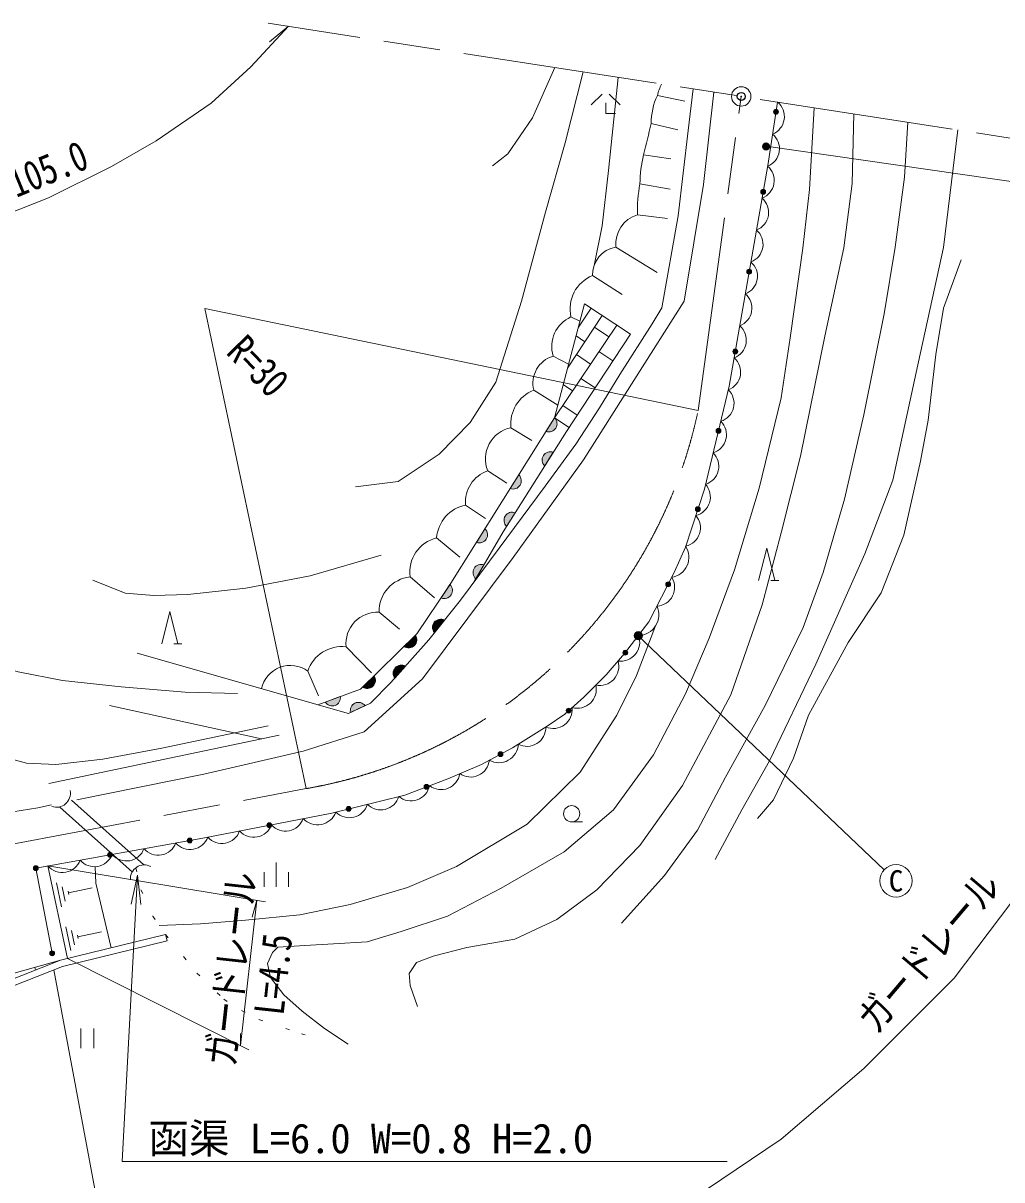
# Model space of a CAD drawing. Units: millimetres, scale not verified. Extents: x 40000 to 680000, y 20000 to 380000.
# Drawn here: x 482673 to 543084, y 241248 to 312605 of the extents above; entities that cross this region are included whole.
import ezdxf
from ezdxf.enums import TextEntityAlignment as Align

# ---------------------------------------------------------------- set-up
doc = ezdxf.new("R2010")
doc.units = ezdxf.units.MM
doc.header["$LTSCALE"] = 1000
doc.header["$PDMODE"] = 32
doc.header["$PDSIZE"] = 500
for name, pattern in [('CHAIN', [18.5, 12, -1.5, 3.5, -1.5]), ('DASHED', [7.5, 6, -1.5]), ('DOTTED', [1.75, 0.25, -1.5])]:
    doc.linetypes.add(name, pattern=pattern)
for name, color, linetype, lineweight in [('M-BGD', 7, 'Continuous', 13), ('M-BMK', 2, 'CHAIN', 13), ('M-BMK-SRVR', 3, 'Continuous', 13), ('M-STR-HTXT', 7, 'Continuous', 13), ('M-STR-STRC', 7, 'Continuous', 13)]:
    doc.layers.add(name, color=color, linetype=linetype, lineweight=lineweight)
doc.layers.add('M-OTRS', color=6, linetype='Continuous')
doc.styles.add('ＭＳ ゴシック', font='')
doc.styles.get('ＭＳ ゴシック').set_extended_font_data('MS Gothic')

# ---------------------------------------------------------------- blocks, each defined once
blk = doc.blocks.new('open_arrow')
at = {"color": 0, "linetype": 'Continuous', "lineweight": -2}
blk.add_lwpolyline([(7.5, 1.25), (0, 0), (7.5, -1.25)], dxfattribs=at)

msp = doc.modelspace()

# ---------------------------------------------------------------- hatches: boundary and pattern name
at = {"layer": 'M-BGD'}
for points in [[(529120, 306984, -0.41421), (528995, 307155, -0.41421), (529166, 307280, -1)], [(528321, 302049, -1), (528372, 302344, -0.41421), (528494, 302171, -0.41421)], [(527461, 297123, -1), (527513, 297419, -0.41421), (527635, 297245, -0.41421)], [(526601, 292197, -1), (526653, 292493, -0.41421), (526775, 292319, -0.41421)], [(515470, 288258, -0.82183), (514943, 287418)], [(525555, 287311, -0.41421), (525444, 287492, -0.41421), (525625, 287602, -1)], [(514865, 285294, -0.82183), (515394, 286132)], [(513264, 284739, -0.82183), (512738, 283899)], [(524270, 282482, -1), (524364, 282767, -1)], [(512512, 281562, -0.82183), (513040, 282400)], [(511179, 281412, -0.82183), (510653, 280573)], [(510612, 278332, -0.82183), (511112, 279188)], [(509020, 277973, -0.82183), (508476, 277145)], [(522416, 277849, -1), (522552, 278116, -1)], [(508061, 275004, -0.82183), (508679, 275780)], [(506890, 274847, -0.82183), (506183, 274154)], [(519747, 273646, -1), (519930, 273884, -1)], [(505615, 272191, -0.82183), (506271, 272934)], [(504334, 272344, -0.82183), (503626, 271651)], [(502251, 271067, -0.82183), (501321, 270725)], [(502883, 270073, -0.82183), (503777, 270501)], [(516234, 270096, -0.41421), (516247, 270308, -0.41421), (516458, 270295, -1)], [(512008, 267435, -0.41421), (512070, 267638, -0.41421), (512273, 267576, -1)], [(507428, 265441, -1), (507709, 265547, -0.41421), (507622, 265354, -0.41421)], [(502620, 264097, -0.41421), (502729, 264278, -0.41421), (502911, 264168, -1)], [(497721, 263098, -1), (498016, 263156, -0.41421), (497897, 262980, -0.41421)], [(492811, 262158, -0.41421), (492932, 262333, -0.41421), (493106, 262212, -1)], [(487889, 261274, -0.41421), (488011, 261448, -0.41421), (488185, 261327, -1)], [(483488, 260330, -0.41421), (483313, 260449, -0.41421), (483432, 260624, -1)], [(484493, 255080, -0.41421), (484318, 255199, -0.41421), (484437, 255374, -1)]]:
    msp.add_hatch(color=256, dxfattribs=at).paths.add_polyline_path(points)
at = {"layer": 'M-STR-HTXT'}
for points in [[(528533, 304745, -1), (528525, 305245, -0.41421), (528779, 304999, -0.41421)], [(520648, 274567, -1), (520640, 275067, -0.41421), (520894, 274821, -0.41421)]]:
    msp.add_hatch(color=256, dxfattribs=at).paths.add_polyline_path(points)

# ---------------------------------------------------------------- linework, layer by layer
at = {"layer": 'M-BGD'}
for p, q in [((517732, 307571), (518412, 308231)), ((518632, 307031), (518632, 307691)), ((519532, 307571), (518852, 308231)), ((523520, 307796), (521819, 308140)), ((518632, 307031), (519232, 307031)), ((523086, 306033), (521440, 306412)), ((522651, 304229), (520969, 304482)), ((522605, 302368), (520747, 302691)), ((522442, 300552), (520590, 300788)), ((521805, 297228), (519259, 298793)), ((519654, 295865), (517819, 297029)), ((517738, 295012), (516942, 293859)), ((518413, 294567), (516276, 291321)), ((517036, 294217), (516488, 294478)), ((519310, 293976), (515473, 288262)), ((516798, 293311), (517348, 292949)), ((517942, 293852), (518827, 293257)), ((516338, 291557), (515390, 292060)), ((516829, 292161), (517698, 291577)), ((518215, 292347), (519078, 291778)), ((517094, 290677), (517972, 290099)), ((515677, 289043), (514189, 289954)), ((516008, 290303), (516584, 289917)), ((515978, 289015), (516870, 288428)), ((514072, 286867), (512784, 287644)), ((515470, 288258), (514943, 287418)), ((515473, 288262), (516371, 287670)), ((514865, 285294), (515394, 286132)), ((512528, 284230), (511353, 284984)), ((513264, 284739), (512738, 283899)), ((511204, 282052), (509987, 282879)), ((512512, 281562), (513040, 282400)), ((511179, 281412), (510653, 280573)), ((509637, 279658), (508195, 280846)), ((510612, 278332), (511112, 279188)), ((508069, 277152), (506561, 278445)), ((509020, 277973), (508476, 277145)), ((528819, 278220), (529319, 278220)), ((505900, 275211), (504640, 276266)), ((508061, 275004), (508679, 275780)), ((506890, 274847), (506183, 274154)), ((491979, 274311), (492479, 274311)), ((504183, 272516), (502605, 274128)), ((500901, 271116), (500247, 272626)), ((505615, 272191), (506271, 272934)), ((504334, 272344), (503626, 271651)), ((497395, 268446), (488006, 270502)), ((502251, 271067), (501321, 270725)), ((502883, 270073), (503777, 270501)), ((484251, 265702), (498478, 268673)), ((516529, 263334), (517195, 263334)), ((485410, 254903), (484203, 260611)), ((498294, 259325), (498294, 260825)), ((497544, 259325), (497544, 260225)), ((499044, 259325), (499044, 260225)), ((484731, 259562), (485042, 258094)), ((485087, 259330), (485273, 258450)), ((485452, 259055), (485495, 258849)), ((485474, 258952), (486941, 259263)), ((485304, 256857), (485614, 255390)), ((485659, 256626), (485845, 255745)), ((486024, 256350), (486068, 256145)), ((486046, 256248), (487513, 256558)), ((491556, 255986), (491461, 256375)), ((483442, 254192), (483396, 254354)), ((486230, 250578), (486230, 249378)), ((487030, 250578), (487030, 249378))]:
    msp.add_line(p, q, dxfattribs=at)
at = {"layer": 'M-BGD', "linetype": 'DASHED'}
for p, q in [((490124, 260674), (485534, 264790)), ((489415, 260236), (484930, 264257))]:
    msp.add_line(p, q, dxfattribs=at)
at = {"layer": 'M-BGD'}
for points in [[(515498, 309864), (514117, 306754), (512586, 304537), (511635, 303798)], [(517248, 309593), (516124, 305223), (514910, 300949), (513431, 295460), (511847, 290447), (510262, 287966), (508361, 286014), (505826, 284325), (503186, 284008)], [(517910, 297645), (518414, 300110), (518806, 303507), (519403, 309259)], [(485981, 264692), (493824, 266269), (499961, 267701), (503721, 268883), (507317, 272160), (512915, 279639), (517258, 285665), (523477, 295458), (524675, 302645), (525305, 308345)], [(489717, 273742), (502757, 270015), (504116, 270661), (505378, 271922), (507713, 274567), (509659, 277011), (512064, 280223), (514891, 284037), (516778, 286629), (518244, 288869), (519513, 290930), (521493, 294062), (522104, 295051), (523110, 300713), (523728, 305990), (524021, 308544)], [(484465, 255227), (483456, 260476), (493764, 262330), (501730, 263877), (506229, 264988), (508883, 265991), (510957, 266877), (512878, 267897), (515024, 269241), (516108, 269986), (517287, 271027), (518653, 272412), (519801, 273716), (521301, 275662), (522857, 278715), (523547, 280280), (524723, 283860), (526256, 290220), (528631, 303827), (529236, 307737)], [(502741, 249614), (501283, 250586), (499889, 251655), (498755, 252659), (497944, 253728), (497750, 254602), (498074, 255282), (498398, 255606), (500051, 255703), (501834, 255800), (503908, 255930), (506015, 256578), (508867, 257517), (512173, 259234), (516067, 261476), (519114, 264067), (521577, 267468), (523558, 271234), (525016, 274668), (526574, 278887), (528099, 283915), (529460, 289486), (530012, 293191), (530790, 298729), (531213, 302346), (531500, 307386)], [(533942, 307008), (533842, 302720), (533324, 298736), (532155, 293289), (530662, 285898), (529460, 281161), (528293, 276724), (526345, 271175), (523363, 265571), (520734, 261869), (518076, 259149), (515613, 257303), (513020, 256104), (510066, 255574), (507992, 255056), (506955, 254667), (506501, 253987), (506566, 253242), (507020, 251946)], [(519598, 257088), (522268, 260014), (524295, 262811), (526033, 266091), (528480, 270503), (530828, 275326), (532052, 278715), (533371, 283249), (534562, 288432), (535817, 294669), (536493, 298794), (537072, 303112), (537276, 306492)], [(540362, 306014), (539479, 298769), (537785, 291045), (536354, 284406), (534623, 279861), (531609, 273061), (528747, 267098), (527030, 264065), (525389, 261011)], [(540566, 298013), (539484, 295023), (539006, 292161), (538529, 288122), (538052, 285578), (537034, 281025), (535633, 277459), (533597, 274405), (531145, 269907), (530222, 267267), (528981, 264691), (527994, 263546)], [(517318, 295289), (515473, 288262), (508979, 277902), (506978, 274932), (503500, 271527), (500862, 270557)], [(517318, 295289), (520158, 293417), (516204, 287417), (512305, 281234), (510487, 278117)], [(486971, 278237), (488978, 277446), (490748, 277292), (492835, 277358), (496413, 277756), (500389, 278517), (504762, 279775)], [(528069, 278220), (528569, 280220), (529069, 278220)], [(476498, 277350), (477989, 275661), (479082, 274039), (480473, 273145), (482362, 272582), (485111, 272053), (488722, 271655), (492665, 271324), (495912, 271258)], [(491229, 274311), (491729, 276311), (492229, 274311)], [(491075, 256947), (493622, 257033), (496407, 257263), (499749, 257590), (502862, 258245), (506401, 259293), (509416, 260570), (513780, 263195), (517056, 266404), (519318, 269907), (520530, 272363), (521712, 275428)], [(472282, 270969), (473511, 270812), (475247, 270707), (476864, 270208), (478474, 269259), (480191, 267966), (481587, 267313), (482884, 266950), (484698, 266865), (487602, 267197), (491242, 267883), (497797, 269249)], [(449640, 269109), (449176, 264504), (459993, 263456), (466160, 263176), (474281, 263079), (478410, 263383), (483590, 264196), (484428, 264373)], [(488100, 255557), (487166, 259557), (487112, 260566)], [(491461, 256375), (484983, 254799), (477802, 251972)], [(491556, 255986), (485104, 254417), (477940, 251596)], [(480054, 244307), (476515, 252427), (484983, 254799)]]:
    msp.add_lwpolyline(points, dxfattribs=at)
at = {"layer": 'M-BGD', "linetype": 'DOTTED'}
msp.add_lwpolyline([(489624, 260493), (489948, 259136), (490689, 257519), (491461, 256375), (493403, 254006), (495065, 252392), (496151, 251703), (497223, 251139), (499850, 250265), (501247, 249824)], dxfattribs=at)
at = {"layer": 'M-BGD'}
for centre, radius in [((529143, 307132), 150), ((528346, 302196), 150), ((527487, 297271), 150), ((526627, 292345), 150), ((525590, 287457), 150), ((524317, 282625), 150), ((522484, 277983), 150), ((519839, 273765), 150), ((516346, 270196), 150), ((512140, 267506), 150), ((507569, 265494), 150), ((502765, 264133), 150), ((516529, 263834), 500), ((497869, 263127), 150), ((492958, 262185), 150), ((488037, 261300), 150), ((483460, 260477), 150), ((484465, 255227), 150)]:
    msp.add_circle(centre, radius, dxfattribs=at)
for centre, radius, start, end in [((525402, 307216), 3701, 153.88408, 165.53632), ((525409, 306448), 3969, 154.75893, 180.51117), ((528502, 306839), 1160, 291.68463, 50.71425), ((13913572, -2962306), 13785272, 166.28357, 166.29183), ((528195, 304862), 1161, 291.66996, 50.68), ((528034, 302697), 7287, 165.82395, 180.05396), ((527872, 302900), 1160, 290.5845, 49.61412), ((529866, 300978), 9278, 169.36193, 181.16962), ((527528, 300929), 1160, 290.5845, 49.61412), ((521144, 298978), 1893, 107.0204, 185.59228), ((527184, 298959), 1160, 290.5845, 49.61412), ((519546, 297089), 1728, 99.53731, 182.00349), ((526840, 296989), 1160, 290.5845, 49.61412), ((518629, 294984), 2199, 111.60512, 193.30101), ((526496, 295019), 1160, 290.5845, 49.61412), ((517286, 292657), 1988, 113.66114, 197.48169), ((526152, 293049), 1160, 290.5845, 49.61412), ((515875, 290387), 1741, 106.17122, 194.42734), ((525793, 291081), 1168, 290.36683, 48.95702), ((514979, 287891), 2209, 110.97314, 186.4318), ((525393, 289152), 1160, 286.92996, 45.95958), ((513162, 285726), 1955, 101.14621, 202.2806), ((515124, 287890), 505, 249.09269, 46.75089), ((524924, 287208), 1160, 286.92996, 45.95958), ((515212, 285660), 505, 68.93202, 226.59021), ((524455, 285263), 1160, 286.92996, 45.95958), ((511983, 283079), 2007, 108.29699, 185.73694), ((512918, 284371), 505, 249.09269, 46.75089), ((523923, 283374), 1168, 283.20643, 41.8191), ((510437, 280676), 2248, 101.55124, 175.67235), ((512859, 281929), 505, 68.93202, 226.59021), ((523319, 281471), 1160, 282.30498, 41.3346), ((510833, 281045), 505, 249.09269, 46.75089), ((508706, 278741), 2166, 103.6521, 187.86021), ((522515, 279656), 1252, 278.76677, 32.95304), ((510946, 278711), 505, 70.92051, 228.5787), ((506795, 276302), 2156, 96.23596, 180.97647), ((521728, 277796), 1160, 273.48089, 32.51051), ((508666, 277613), 505, 247.83404, 45.49223), ((504542, 274322), 1946, 87.10939, 185.70203), ((520625, 276113), 1285, 271.50727, 24.07239), ((508447, 275331), 505, 62.64707, 220.30526), ((506468, 274570), 505, 235.56675, 33.22494), ((519553, 274421), 1178, 262.21823, 20.24261), ((502343, 271938), 2206, 83.16374, 161.83927), ((499164, 271163), 1819, 53.49938, 167.73532), ((506017, 272498), 505, 59.72777, 217.38596), ((518265, 272923), 1175, 258.10169, 16.30233), ((503912, 272067), 505, 235.56675, 33.22494), ((516871, 271518), 1180, 254.5221, 12.48185), ((501752, 270988), 505, 211.36491, 9.0231), ((503372, 270199), 505, 36.74149, 194.39969), ((515385, 270269), 1177, 247.36916, 5.47001), ((513772, 269151), 1160, 242.52026, 1.54988), ((512041, 268177), 1196, 240.29684, 357.34337), ((510293, 267261), 1162, 235.0237, 353.94164), ((508472, 266492), 1169, 232.39831, 350.96177), ((506611, 265797), 1171, 230.19621, 348.64142), ((484724, 265098), 866, 250.72935, 10.72935), ((504749, 265229), 1160, 224.35803, 343.38765), ((502808, 264749), 1160, 224.35803, 343.38765), ((498868, 263921), 1160, 221.47511, 340.50473), ((500844, 264362), 1211, 223.20263, 339.49223), ((494941, 263158), 1160, 221.47511, 340.50473), ((496904, 263539), 1160, 221.47511, 340.50473), ((491014, 262433), 1160, 220.67917, 339.7088), ((492981, 262791), 1162, 220.85302, 339.78395), ((487077, 261726), 1160, 220.67917, 339.7088), ((489045, 262079), 1160, 220.67917, 339.7088), ((485092, 261392), 1183, 221.31306, 339.07491), ((490155, 259809), 866, 63.16484, 183.16484)]:
    msp.add_arc(centre, radius, start, end, dxfattribs=at)
at = {"layer": 'M-BMK'}
for p, q in [((558308, 303236), (497788, 312605)), ((524335, 288707), (526998, 308083))]:
    msp.add_line(p, q, dxfattribs=at)
msp.add_lwpolyline([(303651, 307361), (354694, 280617), (357388, 279538), (360674, 278280), (364313, 276916), (369721, 275252), (374399, 273834), (379222, 272535), (383530, 271549), (389120, 270539), (393578, 269904), (453077, 260939), (456090, 260649), (459368, 260508), (463795, 260465), (469652, 260510), (474717, 260870), (478093, 261219), (500135, 265381)], dxfattribs=at)
msp.add_arc((494989, 294936), 30000, 279.87631, 348.01518, dxfattribs=at)
at = {"layer": 'M-BMK-SRVR'}
msp.add_circle((526998, 308083), 600, dxfattribs=at)
at = {"layer": 'M-OTRS'}
msp.add_point((526998, 308083), dxfattribs=at)
at = {"layer": 'M-STR-HTXT'}
for p, q in [((499058, 312409), (497875, 311443)), ((528544, 305007), (560963, 300351)), ((493882, 295000), (524335, 288707)), ((493882, 295000), (500135, 265381)), ((520644, 274817), (535825, 260383)), ((497631, 258405), (484203, 260611)), ((497088, 258494), (496097, 249537)), ((497088, 258494), (496814, 257444)), ((496610, 249279), (485410, 254903)), ((489453, 228149), (484570, 254206)), ((496097, 249537), (496085, 250280))]:
    msp.add_line(p, q, dxfattribs=at)
for points in [[(451961, 296502), (456210, 296422), (461424, 296519), (466724, 297062), (471316, 297799), (475654, 298703), (479787, 300081), (484239, 301820), (488137, 303754), (490890, 305352), (494271, 307677), (496732, 309900), (499058, 312409)], [(489260, 229178), (492420, 229459), (498224, 230454), (505025, 232056), (510771, 233965), (517897, 237039), (524857, 240661), (529455, 243765), (534566, 248115), (540135, 253684), (543690, 258391), (546984, 264392), (549194, 270350), (550668, 276439), (552336, 283675), (554244, 291326), (556086, 299238), (556941, 303448)], [(489732, 260043), (488784, 242387), (526129, 242387)]]:
    msp.add_lwpolyline(points, dxfattribs=at)
msp.add_circle((520644, 274817), 250, dxfattribs=at)
at = {"layer": 'M-STR-STRC'}
msp.add_circle((536550, 259694), 1000, dxfattribs=at)

# ---------------------------------------------------------------- block references
at = {"layer": 'M-STR-HTXT', "xscale": 240, "yscale": 240, "rotation": 266.9}
msp.add_blockref('open_arrow', (489732, 260043), dxfattribs=at)

# ---------------------------------------------------------------- texts
at = {"layer": 'M-STR-HTXT', "style": 'ＭＳ ゴシック', "width": 0.8}
for s, rotation, p in [('L=105.0', 22.364, (483840, 301882)), ('ガードレール', 83.685, (496955, 254099)), ('ガードレール', 49.598, (539675, 254381)), ('L=4.5', 83.685, (499562, 253770))]:
    msp.add_text(s, height=1833, rotation=rotation, dxfattribs=at).set_placement(p, align=Align.BOTTOM_CENTER)
msp.add_text('R=30', height=1833, rotation=314.354, dxfattribs=at).set_placement((494741, 291860), align=Align.BOTTOM_LEFT)
at = {"layer": 'M-STR-HTXT', "style": 'ＭＳ ゴシック'}
msp.add_text('函渠 L=6.0 W=0.8 H=2.0', height=1833, dxfattribs=at).set_placement((490407, 242341), align=Align.BOTTOM_LEFT)
at = {"layer": 'M-STR-STRC', "style": 'ＭＳ ゴシック'}
msp.add_text('C', height=1320, dxfattribs=at).set_placement((536550, 259694), align=Align.MIDDLE_CENTER)

doc.saveas('drawing.dxf')
